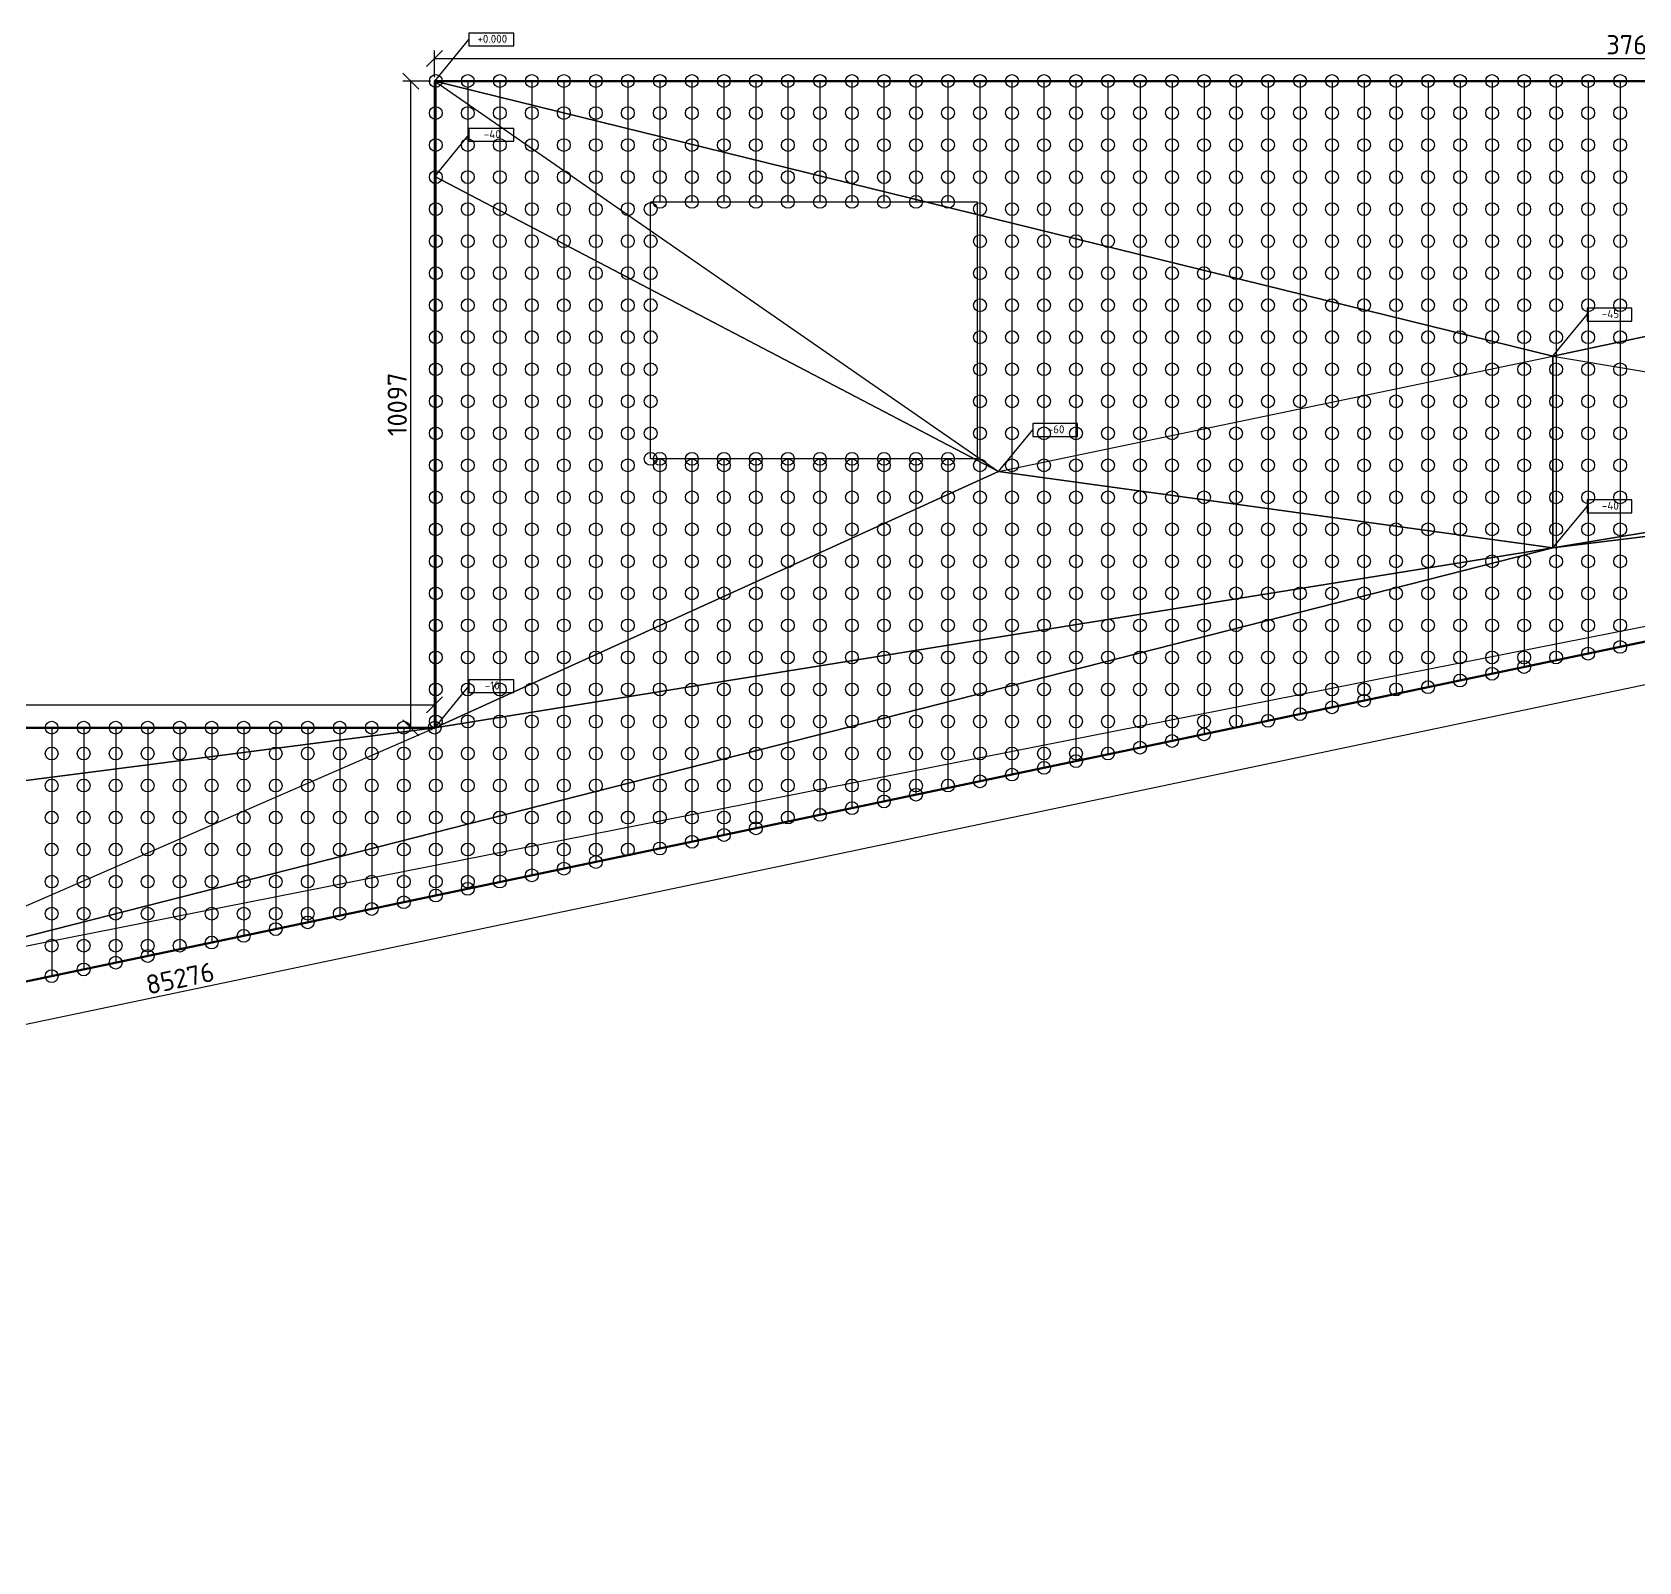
# Model space of a CAD drawing. Header units: millimetres. Extents: x 3543 to 601035, y -146359 to 38454.
# Drawn here: x 255054 to 280151, y -145965 to -122078 of the extents above; entities that cross this region are included whole.
import ezdxf
from ezdxf.enums import TextEntityAlignment as Align

# ---------------------------------------------------------------- set-up
doc = ezdxf.new("R2010")
doc.units = ezdxf.units.MM
doc.layers.add('контур', color=1, linetype='Continuous', lineweight=50)
doc.layers.add('размеры', color=7, linetype='Continuous', lineweight=5)
for name, color, linetype in [('линии_высот', 4, 'Continuous'), ('областиvb', 52, 'Continuous'), ('опорыvb', 7, 'Continuous'), ('сеткаvb', 8, 'Continuous')]:
    doc.layers.add(name, color=color, linetype=linetype)
doc.styles.add('isocpeur', font='isocpeur.ttf')
doc.dimstyles.new('ISO-25', dxfattribs={"dimtxt": 2.5, "dimasz": 2.5, "dimexe": 1.25, "dimexo": 0.625, "dimtad": 1, "dimdec": 0, "dimtxsty": 'isocpeur', "dimblk": 'OBLIQUE', "dimcen": 2.5, "dimadec": 0, "dimazin": 0, "dimtfac": 1, "dimtdec": 0, "dimtmove": 0, "dimatfit": 3, "dimfxl": 1, "dimarcsym": 0})

# ---------------------------------------------------------------- blocks, each defined once
blk = doc.blocks.new('otmetka_oporvb')
at = {"linetype": 'ByBlock', "lineweight": -2}
blk.add_hatch(color=0, dxfattribs=at).paths.add_polyline_path([(-38, -32, 1), (38, 32, 1)])
at = {"color": 0, "linetype": 'ByBlock', "lineweight": -2}
blk.add_line((0, 0), (2142, 2596), dxfattribs=at)
at = {"color": 0}
blk.add_lwpolyline([(2142, 2196), (4942, 2196), (4942, 2996), (2142, 2996)], close=True, dxfattribs=at)
at = {"color": 0, "linetype": 'ByBlock', "lineweight": -2, "style": 'isocpeur'}
blk.add_attdef('OTM', text='', height=500, dxfattribs=at).set_placement((3600, 2639), align=Align.MIDDLE_CENTER)
blk = doc.blocks.new('opor_symbPRO')
at = {"color": 0, "ltscale": 20}
blk.add_circle((0, 0), 100, dxfattribs=at)
blk = doc.blocks.new('_OBLIQUE')
at = {"color": 0, "linetype": 'ByBlock'}
blk.add_line((-0.5, -0.5), (0.5, 0.5), dxfattribs=at)
blk = doc.blocks.new('*D47')
at = {"layer": 'Defpoints', "color": 0, "transparency": 16777216}
for p in [(261341, -132583), (229842, -132940), (261341, -132940)]:
    blk.add_point(p, dxfattribs=at)
at = {"layer": 'размеры', "color": 0, "lineweight": -2, "transparency": 16777216}
for p, q in [((229842, -132877), (229842, -132458)), ((261341, -132877), (261341, -132458)), ((229842, -132583), (261341, -132583))]:
    blk.add_line(p, q, dxfattribs=at)
at = {"layer": 'размеры', "color": 0, "lineweight": -2, "transparency": 16777216, "xscale": 250, "yscale": 250, "zscale": 250, "rotation": 180}
blk.add_blockref('_OBLIQUE', (229842, -132583), dxfattribs=at)
at = {"layer": 'размеры', "color": 0, "lineweight": -2, "transparency": 16777216, "xscale": 250, "yscale": 250, "zscale": 250}
blk.add_blockref('_OBLIQUE', (261341, -132583), dxfattribs=at)
at = {"layer": 'размеры', "color": 0, "transparency": 16777216, "insert": (245592, -132370), "char_height": 300, "attachment_point": 5, "style": 'isocpeur'}
blk.add_mtext('31500', dxfattribs=at)
blk = doc.blocks.new('*D48')
at = {"layer": 'Defpoints', "color": 0, "transparency": 16777216}
for p in [(260970, -122842), (261341, -122842), (261341, -132940)]:
    blk.add_point(p, dxfattribs=at)
at = {"layer": 'размеры', "color": 0, "lineweight": -2, "transparency": 16777216}
for p, q in [((261279, -122842), (260845, -122842)), ((260970, -132940), (260970, -122842)), ((261279, -132940), (260845, -132940))]:
    blk.add_line(p, q, dxfattribs=at)
at = {"layer": 'размеры', "color": 0, "lineweight": -2, "transparency": 16777216, "xscale": 250, "yscale": 250, "zscale": 250}
for p, rotation in [((260970, -122842), 90), ((260970, -132940), 270)]:
    blk.add_blockref('_OBLIQUE', p, dxfattribs=dict(at, rotation=rotation))
at = {"layer": 'размеры', "color": 0, "transparency": 16777216, "insert": (260757, -127891), "char_height": 300, "attachment_point": 5, "rotation": 90, "style": 'isocpeur'}
blk.add_mtext('10097', dxfattribs=at)
blk = doc.blocks.new('*D49')
at = {"layer": 'Defpoints', "color": 0, "transparency": 16777216}
for p in [(299003, -122488), (261341, -122842), (299003, -122842)]:
    blk.add_point(p, dxfattribs=at)
at = {"layer": 'размеры', "color": 0, "lineweight": -2, "transparency": 16777216}
for p, q in [((261341, -122780), (261341, -122363)), ((299003, -122780), (299003, -122363)), ((261341, -122488), (299003, -122488))]:
    blk.add_line(p, q, dxfattribs=at)
at = {"layer": 'размеры', "color": 0, "lineweight": -2, "transparency": 16777216, "xscale": 250, "yscale": 250, "zscale": 250, "rotation": 180}
blk.add_blockref('_OBLIQUE', (261341, -122488), dxfattribs=at)
at = {"layer": 'размеры', "color": 0, "lineweight": -2, "transparency": 16777216, "xscale": 250, "yscale": 250, "zscale": 250}
blk.add_blockref('_OBLIQUE', (299003, -122488), dxfattribs=at)
at = {"layer": 'размеры', "color": 0, "transparency": 16777216, "insert": (280172, -122275), "char_height": 300, "attachment_point": 5, "style": 'isocpeur'}
blk.add_mtext('37662', dxfattribs=at)
blk = doc.blocks.new('*D45')
at = {"layer": 'Defpoints', "color": 0, "transparency": 16777216}
for p in [(299003, -127661), (215545, -145174), (215680, -145817)]:
    blk.add_point(p, dxfattribs=at)
at = {"layer": 'размеры', "color": 0, "lineweight": -2, "transparency": 16777216}
for p, q in [((299016, -127722), (299164, -128426)), ((299138, -128304), (215680, -145817)), ((215558, -145235), (215706, -145939))]:
    blk.add_line(p, q, dxfattribs=at)
at = {"layer": 'размеры', "color": 0, "lineweight": -2, "transparency": 16777216, "xscale": 250, "yscale": 250, "zscale": 250}
for p, rotation in [((299138, -128304), 11.85098422200823), ((215680, -145817), 191.8509842220083)]:
    blk.add_blockref('_OBLIQUE', p, dxfattribs=dict(at, rotation=rotation))
at = {"layer": 'размеры', "color": 0, "transparency": 16777216, "insert": (257365, -136852), "char_height": 300, "attachment_point": 5, "rotation": 11.851, "style": 'isocpeur'}
blk.add_mtext('85276', dxfattribs=at)

msp = doc.modelspace()

# ---------------------------------------------------------------- linework, layer by layer
at = {"layer": 'контур', "linetype": 'Continuous'}
msp.add_lwpolyline([(215545, -145173.6), (210858.8, -122842.2), (229841.6, -122842.2), (229841.6, -132939.6), (261341.5, -132939.6), (261341.5, -122842.2), (299003.2, -122842.2), (299003.2, -127660.7)], close=True, dxfattribs=at)
at = {"layer": 'линии_высот'}
for points in [[(270147.8, -128939.8), (261341.5, -124330.6), (261341.5, -122842.2)], [(270147.8, -128939.8), (278807.8, -127138), (261341.5, -122842.2)], [(261341.5, -122842.2), (278807.8, -127138), (299003.2, -122842.2)], [(278807.8, -127138), (287798.8, -128642.6), (299003.2, -122842.2)], [(270147.8, -128939.8), (261341.5, -132939.6), (261341.5, -124330.6)], [(270147.8, -128939.8), (278807.8, -127138), (278805.8, -130132.2)], [(278805.8, -130132.2), (278807.8, -127138), (287798.8, -128642.6)], [(252298.9, -136875.6), (215545, -145173.6), (299003.2, -127660.7)], [(252298.9, -136875.6), (278805.8, -130132.2), (299003.2, -127660.7)], [(278805.8, -130132.2), (287798.8, -128642.6), (299003.2, -127660.7)], [(261341.5, -132939.6), (270147.8, -128939.8), (278805.8, -130132.2)], [(252298.9, -136875.6), (261341.5, -132939.6), (278805.8, -130132.2)], [(229841.6, -132939.6), (244279.5, -135135.9), (261341.5, -132939.6)], [(244279.5, -135135.9), (252298.9, -136875.6), (261341.5, -132939.6)]]:
    msp.add_lwpolyline(points, close=True, dxfattribs=at)
at = {"layer": 'областиvb'}
msp.add_lwpolyline([(264714.2, -124728.5), (269815.3, -124728.5), (269815.3, -128741.4), (264714.2, -128741.4)], close=True, dxfattribs=at)
at = {"layer": 'сеткаvb'}
for p, q in [((261341.5, -122842.2), (299003.2, -122842.2)), ((261358.8, -122842.2), (261358.8, -135560)), ((261858.8, -122842.2), (261858.8, -135455.1)), ((262358.8, -122842.2), (262358.8, -135350.2)), ((262858.8, -122842.2), (262858.8, -135245.2)), ((263358.8, -122842.2), (263358.8, -135140.3)), ((263858.8, -122842.2), (263858.8, -135035.4)), ((264358.8, -122842.2), (264358.8, -134930.5)), ((264858.8, -122842.2), (264858.8, -124728.5)), ((265358.8, -122842.2), (265358.8, -124728.5)), ((265858.8, -122842.2), (265858.8, -124728.5)), ((266358.8, -122842.2), (266358.8, -124728.5)), ((266858.8, -122842.2), (266858.8, -124728.5)), ((267358.8, -122842.2), (267358.8, -124728.5)), ((267858.8, -122842.2), (267858.8, -124728.5)), ((268358.8, -122842.2), (268358.8, -124728.5)), ((268858.8, -122842.2), (268858.8, -124728.5)), ((269358.8, -122842.2), (269358.8, -124728.5)), ((269858.8, -122842.2), (269858.8, -133776.4)), ((270358.8, -122842.2), (270358.8, -133671.4)), ((270858.8, -122842.2), (270858.8, -133566.5)), ((271358.8, -122842.2), (271358.8, -133461.6)), ((271858.8, -122842.2), (271858.8, -133356.7)), ((272358.8, -122842.2), (272358.8, -133251.8)), ((272858.8, -122842.2), (272858.8, -133146.8)), ((273358.8, -122842.2), (273358.8, -133041.9)), ((273858.8, -122842.2), (273858.8, -132937)), ((274358.8, -122842.2), (274358.8, -132832.1)), ((274858.8, -122842.2), (274858.8, -132727.2)), ((275358.8, -122842.2), (275358.8, -132622.2)), ((275858.8, -122842.2), (275858.8, -132517.3)), ((276358.8, -122842.2), (276358.8, -132412.4)), ((276858.8, -122842.2), (276858.8, -132307.5)), ((277358.8, -122842.2), (277358.8, -132202.6)), ((277858.8, -122842.2), (277858.8, -132097.6)), ((278358.8, -122842.2), (278358.8, -131992.7)), ((278858.8, -122842.2), (278858.8, -131887.8)), ((279358.8, -122842.2), (279358.8, -131782.9)), ((279858.8, -122842.2), (279858.8, -131678)), ((264714.2, -128741.4), (264714.2, -124728.5)), ((269815.3, -124728.5), (269815.3, -128741.4)), ((264858.8, -128741.4), (264858.8, -134825.6)), ((265358.8, -128741.4), (265358.8, -134720.6)), ((265858.8, -128741.4), (265858.8, -134615.7)), ((266358.8, -128741.4), (266358.8, -134510.8)), ((266858.8, -128741.4), (266858.8, -134405.9)), ((267358.8, -128741.4), (267358.8, -134301)), ((267858.8, -128741.4), (267858.8, -134196)), ((268358.8, -128741.4), (268358.8, -134091.1)), ((268858.8, -128741.4), (268858.8, -133986.2)), ((269358.8, -128741.4), (269358.8, -133881.3)), ((255358.8, -132939.6), (255358.8, -136819)), ((255858.8, -132939.6), (255858.8, -136714.1)), ((256358.8, -132939.6), (256358.8, -136609.2)), ((256858.8, -132939.6), (256858.8, -136504.3)), ((257358.8, -132939.6), (257358.8, -136399.4)), ((257858.8, -132939.6), (257858.8, -136294.4)), ((258358.8, -132939.6), (258358.8, -136189.5)), ((258858.8, -132939.6), (258858.8, -136084.6)), ((259358.8, -132939.6), (259358.8, -135979.7)), ((259858.8, -132939.6), (259858.8, -135874.8)), ((260358.8, -132939.6), (260358.8, -135769.8)), ((260858.8, -132939.6), (260858.8, -135664.9))]:
    msp.add_line(p, q, dxfattribs=at)
at = {"layer": 'сеткаvb', "linetype": 'Continuous'}
msp.add_line((261341.5, -132939.6), (261341.5, -122842.2), dxfattribs=at)

# ---------------------------------------------------------------- block references
at = {"xscale": 0.25, "yscale": 0.25, "zscale": 0.25}
for p, values in [((261341.5, -122842.2), {'OTM': '+0.000'}), ((261341.5, -124330.6), {'OTM': '-40'}), ((278807.8, -127138), {'OTM': '-45'}), ((270147.8, -128939.8), {'OTM': '-60'}), ((278805.8, -130132.2), {'OTM': '-40'}), ((261341.5, -132939.6), {'OTM': '-10'})]:
    msp.add_blockref('otmetka_oporvb', p, dxfattribs=at).add_auto_attribs(values)
at = {"layer": 'опорыvb', "color": 1}
for p in [(261358.8, -122842.2), (261858.8, -122842.2), (262358.8, -122842.2), (262858.8, -122842.2), (263358.8, -122842.2), (263858.8, -122842.2), (264358.8, -122842.2), (264858.8, -122842.2), (265358.8, -122842.2), (265858.8, -122842.2), (266358.8, -122842.2), (266858.8, -122842.2), (267358.8, -122842.2), (267858.8, -122842.2), (268358.8, -122842.2), (268858.8, -122842.2), (269358.8, -122842.2), (269858.8, -122842.2), (270358.8, -122842.2), (270858.8, -122842.2), (271358.8, -122842.2), (271858.8, -122842.2), (272358.8, -122842.2), (272858.8, -122842.2), (273358.8, -122842.2), (273858.8, -122842.2), (274358.8, -122842.2), (274858.8, -122842.2), (275358.8, -122842.2), (275858.8, -122842.2), (276358.8, -122842.2), (276858.8, -122842.2), (277358.8, -122842.2), (277858.8, -122842.2), (278358.8, -122842.2), (278858.8, -122842.2), (279358.8, -122842.2), (279858.8, -122842.2), (261858.8, -123342.2), (262358.8, -123342.2), (262858.8, -123342.2), (263358.8, -123342.2), (263858.8, -123342.2), (264358.8, -123342.2), (264858.8, -123342.2), (265358.8, -123342.2), (265858.8, -123342.2), (266358.8, -123342.2), (266858.8, -123342.2), (267358.8, -123342.2), (267858.8, -123342.2), (268358.8, -123342.2), (268858.8, -123342.2), (269358.8, -123342.2), (269858.8, -123342.2), (270358.8, -123342.2), (270858.8, -123342.2), (271358.8, -123342.2), (271858.8, -123342.2), (272358.8, -123342.2), (272858.8, -123342.2), (273358.8, -123342.2), (273858.8, -123342.2), (274358.8, -123342.2), (274858.8, -123342.2), (275358.8, -123342.2), (275858.8, -123342.2), (276358.8, -123342.2), (276858.8, -123342.2), (277358.8, -123342.2), (277858.8, -123342.2), (278358.8, -123342.2), (278858.8, -123342.2), (279358.8, -123342.2), (279858.8, -123342.2), (278858.8, -131842.2), (279358.8, -131782.9), (279858.8, -131678), (277858.8, -132097.6), (278358.8, -131992.7), (276358.8, -132342.2), (276858.8, -132307.5), (277358.8, -132202.6), (275858.8, -132517.3), (274358.8, -132832.1), (274858.8, -132727.2), (275358.8, -132622.2), (273358.8, -133041.9), (271858.8, -133342.2), (272358.8, -133251.8), (272858.8, -133146.8), (270858.8, -133566.5), (271358.8, -133461.6), (269358.8, -133842.2), (269858.8, -133776.4), (270358.8, -133671.4), (268358.8, -134091.1), (268858.8, -133986.2), (266858.8, -134342.2), (267358.8, -134301), (267858.8, -134196), (265858.8, -134615.7), (266358.8, -134510.8), (264358.8, -134842.2), (264858.8, -134825.6), (265358.8, -134720.6), (263858.8, -135035.4), (262358.8, -135342.2), (262858.8, -135245.2), (263358.8, -135140.3), (261358.8, -135560), (261858.8, -135455.1), (259858.8, -135842.2), (260358.8, -135769.8), (260858.8, -135664.9), (258858.8, -136084.6), (259358.8, -135979.7), (257358.8, -136342.2), (257858.8, -136294.4), (258358.8, -136189.5), (256358.8, -136609.2), (256858.8, -136504.3), (255358.8, -136819), (255858.8, -136714.1)]:
    msp.add_blockref('opor_symbPRO', p, dxfattribs=at)
at = {"layer": 'опорыvb', "color": 92}
for p in [(261358.8, -123342.2), (261858.8, -123842.2), (262358.8, -123842.2), (262858.8, -123842.2), (263358.8, -123842.2), (263858.8, -123842.2), (264358.8, -123842.2), (264858.8, -123842.2), (265358.8, -123842.2), (265858.8, -123842.2), (266358.8, -123842.2), (266858.8, -123842.2), (267358.8, -123842.2), (267858.8, -123842.2), (268358.8, -123842.2), (268858.8, -123842.2), (269358.8, -123842.2), (269858.8, -123842.2), (270358.8, -123842.2), (270858.8, -123842.2), (271358.8, -123842.2), (271858.8, -123842.2), (272358.8, -123842.2), (272858.8, -123842.2), (273358.8, -123842.2), (273858.8, -123842.2), (274358.8, -123842.2), (274858.8, -123842.2), (275358.8, -123842.2), (275858.8, -123842.2), (276358.8, -123842.2), (276858.8, -123842.2), (277358.8, -123842.2), (277858.8, -123842.2), (278358.8, -123842.2), (278858.8, -123842.2), (279358.8, -123842.2), (279858.8, -123842.2), (262858.8, -124342.2), (263358.8, -124342.2), (263858.8, -124342.2), (264358.8, -124342.2), (264858.8, -124342.2), (265358.8, -124342.2), (265858.8, -124342.2), (266358.8, -124342.2), (266858.8, -124342.2), (267358.8, -124342.2), (267858.8, -124342.2), (268358.8, -124342.2), (268858.8, -124342.2), (269358.8, -124342.2), (269858.8, -124342.2), (270358.8, -124342.2), (270858.8, -124342.2), (271358.8, -124342.2), (271858.8, -124342.2), (272358.8, -124342.2), (272858.8, -124342.2), (273358.8, -124342.2), (273858.8, -124342.2), (274358.8, -124342.2), (274858.8, -124342.2), (275358.8, -124342.2), (275858.8, -124342.2), (276358.8, -124342.2), (276858.8, -124342.2), (277358.8, -124342.2), (277858.8, -124342.2), (278358.8, -124342.2), (278858.8, -124342.2), (279358.8, -124342.2), (279858.8, -124342.2), (264858.8, -124728.5), (265358.8, -124728.5), (265858.8, -124728.5), (266358.8, -124728.5), (266858.8, -124728.5), (267358.8, -124728.5), (267858.8, -124728.5), (268358.8, -124728.5), (268858.8, -124728.5), (269358.8, -124728.5), (263858.8, -124842.2), (264358.8, -124842.2), (264714.2, -124842.2), (269858.8, -124842.2), (270358.8, -124842.2), (270858.8, -124842.2), (271358.8, -124842.2), (271858.8, -124842.2), (272358.8, -124842.2), (272858.8, -124842.2), (273358.8, -124842.2), (273858.8, -124842.2), (274358.8, -124842.2), (274858.8, -124842.2), (275358.8, -124842.2), (275858.8, -124842.2), (276358.8, -124842.2), (276858.8, -124842.2), (277358.8, -124842.2), (277858.8, -124842.2), (278358.8, -124842.2), (278858.8, -124842.2), (279358.8, -124842.2), (279858.8, -124842.2), (261358.8, -128842.2), (261358.8, -129342.2), (261358.8, -129842.2), (261858.8, -129842.2), (261358.8, -130342.2), (261858.8, -130342.2), (262358.8, -130342.2), (261358.8, -130842.2), (261858.8, -130842.2), (262358.8, -130842.2), (262858.8, -130842.2), (261358.8, -131342.2), (261858.8, -131342.2), (262358.8, -131342.2), (262858.8, -131342.2), (263358.8, -131342.2), (261358.8, -131842.2), (261858.8, -131842.2), (262358.8, -131842.2), (262858.8, -131842.2), (263358.8, -131842.2), (263858.8, -131842.2), (264358.8, -131842.2), (264858.8, -131842.2), (265358.8, -131842.2), (265858.8, -131842.2), (266358.8, -131842.2), (266858.8, -131842.2), (267358.8, -131842.2), (267858.8, -131842.2), (268358.8, -131842.2), (278358.8, -131842.2), (261358.8, -132342.2), (261858.8, -132342.2), (262358.8, -132342.2), (262858.8, -132342.2), (263358.8, -132342.2), (263858.8, -132342.2), (264358.8, -132342.2), (264858.8, -132342.2), (265358.8, -132342.2), (265858.8, -132342.2), (266358.8, -132342.2), (275858.8, -132342.2), (261358.8, -132842.2), (261858.8, -132842.2), (262358.8, -132842.2), (262858.8, -132842.2), (263358.8, -132842.2), (263858.8, -132842.2), (273358.8, -132842.2), (273858.8, -132842.2), (255358.8, -132939.6), (255858.8, -132939.6), (256358.8, -132939.6), (256858.8, -132939.6), (257358.8, -132939.6), (257858.8, -132939.6), (258358.8, -132939.6), (258858.8, -132939.6), (259358.8, -132939.6), (259858.8, -132939.6), (260358.8, -132939.6), (260858.8, -132939.6), (261341.5, -132939.6), (255358.8, -133342.2), (255858.8, -133342.2), (256358.8, -133342.2), (256858.8, -133342.2), (257358.8, -133342.2), (257858.8, -133342.2), (258358.8, -133342.2), (258858.8, -133342.2), (259358.8, -133342.2), (259858.8, -133342.2), (260358.8, -133342.2), (260858.8, -133342.2), (261358.8, -133342.2), (261858.8, -133342.2), (270858.8, -133342.2), (271358.8, -133342.2), (255358.8, -133842.2), (255858.8, -133842.2), (256358.8, -133842.2), (256858.8, -133842.2), (257358.8, -133842.2), (257858.8, -133842.2), (258358.8, -133842.2), (258858.8, -133842.2), (259358.8, -133842.2), (268858.8, -133842.2), (266358.8, -134342.2), (263858.8, -134842.2), (261358.8, -135342.2), (261858.8, -135342.2), (259358.8, -135842.2), (256858.8, -136342.2)]:
    msp.add_blockref('opor_symbPRO', p, dxfattribs=at)
at = {"layer": 'опорыvb', "color": 131}
for p in [(261358.8, -123842.2), (261358.8, -124342.2), (261858.8, -124342.2), (262358.8, -124342.2), (261358.8, -124842.2), (261858.8, -124842.2), (262358.8, -124842.2), (262858.8, -124842.2), (263358.8, -124842.2), (261358.8, -125342.2), (261858.8, -125342.2), (262358.8, -125342.2), (262858.8, -125342.2), (263358.8, -125342.2), (263858.8, -125342.2), (264358.8, -125342.2), (264714.2, -125342.2), (269858.8, -125342.2), (270358.8, -125342.2), (270858.8, -125342.2), (271358.8, -125342.2), (271858.8, -125342.2), (272358.8, -125342.2), (272858.8, -125342.2), (273358.8, -125342.2), (273858.8, -125342.2), (274358.8, -125342.2), (274858.8, -125342.2), (275358.8, -125342.2), (275858.8, -125342.2), (276358.8, -125342.2), (276858.8, -125342.2), (277358.8, -125342.2), (277858.8, -125342.2), (278358.8, -125342.2), (278858.8, -125342.2), (279358.8, -125342.2), (279858.8, -125342.2), (261358.8, -125842.2), (261858.8, -125842.2), (262358.8, -125842.2), (262858.8, -125842.2), (263358.8, -125842.2), (263858.8, -125842.2), (264358.8, -125842.2), (264714.2, -125842.2), (269858.8, -125842.2), (270358.8, -125842.2), (270858.8, -125842.2), (271358.8, -125842.2), (271858.8, -125842.2), (272358.8, -125842.2), (272858.8, -125842.2), (273358.8, -125842.2), (273858.8, -125842.2), (274358.8, -125842.2), (274858.8, -125842.2), (275358.8, -125842.2), (275858.8, -125842.2), (276358.8, -125842.2), (276858.8, -125842.2), (277358.8, -125842.2), (277858.8, -125842.2), (278358.8, -125842.2), (278858.8, -125842.2), (279358.8, -125842.2), (279858.8, -125842.2), (261358.8, -126342.2), (261858.8, -126342.2), (262358.8, -126342.2), (262858.8, -126342.2), (263358.8, -126342.2), (263858.8, -126342.2), (264358.8, -126342.2), (264714.2, -126342.2), (269858.8, -126342.2), (270358.8, -126342.2), (270858.8, -126342.2), (271358.8, -126342.2), (271858.8, -126342.2), (272358.8, -126342.2), (272858.8, -126342.2), (273358.8, -126342.2), (273858.8, -126342.2), (274358.8, -126342.2), (274858.8, -126342.2), (275358.8, -126342.2), (275858.8, -126342.2), (276358.8, -126342.2), (276858.8, -126342.2), (277358.8, -126342.2), (277858.8, -126342.2), (278358.8, -126342.2), (278858.8, -126342.2), (279358.8, -126342.2), (279858.8, -126342.2), (261358.8, -126842.2), (261858.8, -126842.2), (262358.8, -126842.2), (262858.8, -126842.2), (263358.8, -126842.2), (263858.8, -126842.2), (264358.8, -126842.2), (264714.2, -126842.2), (269858.8, -126842.2), (270358.8, -126842.2), (270858.8, -126842.2), (271358.8, -126842.2), (271858.8, -126842.2), (272358.8, -126842.2), (272858.8, -126842.2), (273358.8, -126842.2), (273858.8, -126842.2), (274358.8, -126842.2), (274858.8, -126842.2), (275358.8, -126842.2), (275858.8, -126842.2), (276358.8, -126842.2), (276858.8, -126842.2), (277358.8, -126842.2), (277858.8, -126842.2), (278358.8, -126842.2), (278858.8, -126842.2), (279358.8, -126842.2), (279858.8, -126842.2), (261358.8, -127342.2), (261858.8, -127342.2), (262358.8, -127342.2), (262858.8, -127342.2), (263358.8, -127342.2), (263858.8, -127342.2), (264358.8, -127342.2), (264714.2, -127342.2), (269858.8, -127342.2), (270358.8, -127342.2), (270858.8, -127342.2), (271358.8, -127342.2), (271858.8, -127342.2), (272358.8, -127342.2), (272858.8, -127342.2), (273358.8, -127342.2), (273858.8, -127342.2), (274358.8, -127342.2), (274858.8, -127342.2), (275358.8, -127342.2), (275858.8, -127342.2), (276358.8, -127342.2), (276858.8, -127342.2), (277358.8, -127342.2), (277858.8, -127342.2), (278358.8, -127342.2), (278858.8, -127342.2), (279358.8, -127342.2), (279858.8, -127342.2), (261358.8, -127842.2), (261858.8, -127842.2), (262358.8, -127842.2), (262858.8, -127842.2), (263358.8, -127842.2), (263858.8, -127842.2), (264358.8, -127842.2), (264714.2, -127842.2), (269858.8, -127842.2), (270358.8, -127842.2), (270858.8, -127842.2), (271358.8, -127842.2), (271858.8, -127842.2), (272358.8, -127842.2), (272858.8, -127842.2), (273358.8, -127842.2), (273858.8, -127842.2), (274358.8, -127842.2), (274858.8, -127842.2), (275358.8, -127842.2), (275858.8, -127842.2), (276358.8, -127842.2), (276858.8, -127842.2), (277358.8, -127842.2), (277858.8, -127842.2), (278358.8, -127842.2), (278858.8, -127842.2), (279358.8, -127842.2), (279858.8, -127842.2), (261358.8, -128342.2), (261858.8, -128342.2), (262358.8, -128342.2), (262858.8, -128342.2), (263358.8, -128342.2), (263858.8, -128342.2), (264358.8, -128342.2), (264714.2, -128342.2), (269858.8, -128342.2), (270358.8, -128342.2), (273358.8, -128342.2), (273858.8, -128342.2), (274358.8, -128342.2), (274858.8, -128342.2), (275358.8, -128342.2), (275858.8, -128342.2), (276358.8, -128342.2), (276858.8, -128342.2), (277358.8, -128342.2), (277858.8, -128342.2), (278358.8, -128342.2), (278858.8, -128342.2), (279358.8, -128342.2), (279858.8, -128342.2), (261858.8, -128842.2), (262358.8, -128842.2), (262858.8, -128842.2), (263358.8, -128842.2), (263858.8, -128842.2), (264358.8, -128842.2), (264714.2, -128741.4), (264858.8, -128741.4), (264858.8, -128842.2), (265358.8, -128741.4), (265358.8, -128842.2), (265858.8, -128741.4), (265858.8, -128842.2), (266358.8, -128741.4), (266358.8, -128842.2), (266858.8, -128741.4), (266858.8, -128842.2), (267358.8, -128741.4), (267358.8, -128842.2), (267858.8, -128741.4), (267858.8, -128842.2), (268358.8, -128741.4), (268358.8, -128842.2), (273358.8, -128842.2), (273858.8, -128842.2), (274358.8, -128842.2), (274858.8, -128842.2), (275358.8, -128842.2), (275858.8, -128842.2), (276358.8, -128842.2), (276858.8, -128842.2), (277358.8, -128842.2), (277858.8, -128842.2), (278358.8, -128842.2), (278858.8, -128842.2), (279358.8, -128842.2), (279858.8, -128842.2), (261858.8, -129342.2), (262358.8, -129342.2), (262858.8, -129342.2), (263358.8, -129342.2), (263858.8, -129342.2), (264358.8, -129342.2), (264858.8, -129342.2), (265358.8, -129342.2), (265858.8, -129342.2), (266358.8, -129342.2), (266858.8, -129342.2), (267358.8, -129342.2), (267858.8, -129342.2), (268358.8, -129342.2), (268858.8, -129342.2), (270358.8, -129342.2), (270858.8, -129342.2), (271358.8, -129342.2), (271858.8, -129342.2), (272358.8, -129342.2), (272858.8, -129342.2), (273358.8, -129342.2), (273858.8, -129342.2), (274358.8, -129342.2), (274858.8, -129342.2), (275358.8, -129342.2), (275858.8, -129342.2), (276358.8, -129342.2), (276858.8, -129342.2), (277358.8, -129342.2), (277858.8, -129342.2), (278358.8, -129342.2), (278858.8, -129342.2), (279358.8, -129342.2), (279858.8, -129342.2), (262358.8, -129842.2), (262858.8, -129842.2), (263358.8, -129842.2), (263858.8, -129842.2), (264358.8, -129842.2), (264858.8, -129842.2), (265358.8, -129842.2), (265858.8, -129842.2), (266358.8, -129842.2), (266858.8, -129842.2), (267358.8, -129842.2), (267858.8, -129842.2), (268358.8, -129842.2), (268858.8, -129842.2), (269358.8, -129842.2), (269858.8, -129842.2), (270358.8, -129842.2), (270858.8, -129842.2), (271358.8, -129842.2), (271858.8, -129842.2), (272358.8, -129842.2), (272858.8, -129842.2), (273358.8, -129842.2), (273858.8, -129842.2), (274358.8, -129842.2), (274858.8, -129842.2), (275358.8, -129842.2), (275858.8, -129842.2), (276358.8, -129842.2), (276858.8, -129842.2), (277358.8, -129842.2), (277858.8, -129842.2), (278358.8, -129842.2), (278858.8, -129842.2), (279358.8, -129842.2), (279858.8, -129842.2), (262858.8, -130342.2), (263358.8, -130342.2), (263858.8, -130342.2), (264358.8, -130342.2), (264858.8, -130342.2), (265358.8, -130342.2), (265858.8, -130342.2), (266358.8, -130342.2), (266858.8, -130342.2), (267358.8, -130342.2), (267858.8, -130342.2), (268358.8, -130342.2), (268858.8, -130342.2), (269358.8, -130342.2), (269858.8, -130342.2), (270358.8, -130342.2), (270858.8, -130342.2), (271358.8, -130342.2), (271858.8, -130342.2), (272358.8, -130342.2), (272858.8, -130342.2), (273358.8, -130342.2), (273858.8, -130342.2), (274358.8, -130342.2), (274858.8, -130342.2), (275358.8, -130342.2), (275858.8, -130342.2), (276358.8, -130342.2), (276858.8, -130342.2), (277358.8, -130342.2), (277858.8, -130342.2), (278358.8, -130342.2), (278858.8, -130342.2), (279358.8, -130342.2), (279858.8, -130342.2), (263358.8, -130842.2), (263858.8, -130842.2), (264358.8, -130842.2), (264858.8, -130842.2), (265358.8, -130842.2), (265858.8, -130842.2), (266358.8, -130842.2), (266858.8, -130842.2), (267358.8, -130842.2), (267858.8, -130842.2), (268358.8, -130842.2), (268858.8, -130842.2), (269358.8, -130842.2), (269858.8, -130842.2), (270358.8, -130842.2), (270858.8, -130842.2), (271358.8, -130842.2), (271858.8, -130842.2), (272358.8, -130842.2), (272858.8, -130842.2), (273358.8, -130842.2), (273858.8, -130842.2), (274358.8, -130842.2), (274858.8, -130842.2), (275358.8, -130842.2), (275858.8, -130842.2), (276358.8, -130842.2), (276858.8, -130842.2), (277358.8, -130842.2), (277858.8, -130842.2), (278358.8, -130842.2), (278858.8, -130842.2), (279358.8, -130842.2), (279858.8, -130842.2), (263858.8, -131342.2), (264358.8, -131342.2), (264858.8, -131342.2), (265358.8, -131342.2), (265858.8, -131342.2), (266358.8, -131342.2), (266858.8, -131342.2), (267358.8, -131342.2), (267858.8, -131342.2), (268358.8, -131342.2), (268858.8, -131342.2), (269358.8, -131342.2), (269858.8, -131342.2), (270358.8, -131342.2), (270858.8, -131342.2), (271358.8, -131342.2), (271858.8, -131342.2), (272358.8, -131342.2), (272858.8, -131342.2), (273358.8, -131342.2), (273858.8, -131342.2), (274358.8, -131342.2), (274858.8, -131342.2), (275358.8, -131342.2), (275858.8, -131342.2), (276358.8, -131342.2), (276858.8, -131342.2), (277358.8, -131342.2), (277858.8, -131342.2), (278358.8, -131342.2), (278858.8, -131342.2), (279358.8, -131342.2), (279858.8, -131342.2), (268858.8, -131842.2), (269358.8, -131842.2), (269858.8, -131842.2), (270358.8, -131842.2), (270858.8, -131842.2), (271358.8, -131842.2), (271858.8, -131842.2), (272358.8, -131842.2), (272858.8, -131842.2), (273358.8, -131842.2), (273858.8, -131842.2), (274358.8, -131842.2), (274858.8, -131842.2), (275358.8, -131842.2), (275858.8, -131842.2), (276358.8, -131842.2), (276858.8, -131842.2), (277358.8, -131842.2), (277858.8, -131842.2), (266858.8, -132342.2), (267358.8, -132342.2), (267858.8, -132342.2), (268358.8, -132342.2), (268858.8, -132342.2), (269358.8, -132342.2), (269858.8, -132342.2), (270358.8, -132342.2), (270858.8, -132342.2), (271358.8, -132342.2), (271858.8, -132342.2), (272358.8, -132342.2), (272858.8, -132342.2), (273358.8, -132342.2), (273858.8, -132342.2), (274358.8, -132342.2), (274858.8, -132342.2), (275358.8, -132342.2), (264358.8, -132842.2), (264858.8, -132842.2), (265358.8, -132842.2), (265858.8, -132842.2), (266358.8, -132842.2), (266858.8, -132842.2), (267358.8, -132842.2), (267858.8, -132842.2), (268358.8, -132842.2), (268858.8, -132842.2), (269358.8, -132842.2), (269858.8, -132842.2), (270358.8, -132842.2), (270858.8, -132842.2), (271358.8, -132842.2), (271858.8, -132842.2), (272358.8, -132842.2), (272858.8, -132842.2), (262358.8, -133342.2), (262858.8, -133342.2), (263358.8, -133342.2), (263858.8, -133342.2), (264358.8, -133342.2), (264858.8, -133342.2), (265358.8, -133342.2), (265858.8, -133342.2), (266358.8, -133342.2), (266858.8, -133342.2), (267358.8, -133342.2), (267858.8, -133342.2), (268358.8, -133342.2), (268858.8, -133342.2), (269358.8, -133342.2), (269858.8, -133342.2), (270358.8, -133342.2), (259858.8, -133842.2), (260358.8, -133842.2), (260858.8, -133842.2), (261358.8, -133842.2), (261858.8, -133842.2), (262358.8, -133842.2), (262858.8, -133842.2), (263358.8, -133842.2), (263858.8, -133842.2), (264358.8, -133842.2), (264858.8, -133842.2), (265358.8, -133842.2), (265858.8, -133842.2), (266358.8, -133842.2), (266858.8, -133842.2), (267358.8, -133842.2), (267858.8, -133842.2), (268358.8, -133842.2), (255358.8, -134342.2), (255858.8, -134342.2), (256358.8, -134342.2), (256858.8, -134342.2), (257358.8, -134342.2), (257858.8, -134342.2), (258358.8, -134342.2), (258858.8, -134342.2), (259358.8, -134342.2), (259858.8, -134342.2), (260358.8, -134342.2), (260858.8, -134342.2), (261358.8, -134342.2), (261858.8, -134342.2), (262358.8, -134342.2), (262858.8, -134342.2), (263358.8, -134342.2), (263858.8, -134342.2), (264358.8, -134342.2), (264858.8, -134342.2), (265358.8, -134342.2), (265858.8, -134342.2), (255358.8, -134842.2), (255858.8, -134842.2), (256358.8, -134842.2), (256858.8, -134842.2), (257358.8, -134842.2), (257858.8, -134842.2), (258358.8, -134842.2), (258858.8, -134842.2), (259358.8, -134842.2), (259858.8, -134842.2), (260358.8, -134842.2), (260858.8, -134842.2), (261358.8, -134842.2), (261858.8, -134842.2), (262358.8, -134842.2), (262858.8, -134842.2), (263358.8, -134842.2), (255358.8, -135342.2), (255858.8, -135342.2), (256358.8, -135342.2), (256858.8, -135342.2), (257358.8, -135342.2), (257858.8, -135342.2), (258858.8, -135342.2), (259358.8, -135342.2), (259858.8, -135342.2), (260358.8, -135342.2), (260858.8, -135342.2), (255358.8, -135842.2), (255858.8, -135842.2), (257358.8, -135842.2), (257858.8, -135842.2), (258358.8, -135842.2), (258858.8, -135842.2), (255358.8, -136342.2), (255858.8, -136342.2), (256358.8, -136342.2)]:
    msp.add_blockref('opor_symbPRO', p, dxfattribs=at)
at = {"layer": 'опорыvb', "color": 30}
for p in [(270858.8, -128342.2), (271358.8, -128342.2), (271858.8, -128342.2), (272358.8, -128342.2), (272858.8, -128342.2), (268858.8, -128741.4), (268858.8, -128842.2), (269358.8, -128741.4), (269358.8, -128842.2), (269858.8, -128842.2), (270358.8, -128842.2), (270858.8, -128842.2), (271358.8, -128842.2), (271858.8, -128842.2), (272358.8, -128842.2), (272858.8, -128842.2), (269358.8, -129342.2), (269858.8, -129342.2), (258358.8, -135342.2), (256358.8, -135842.2), (256858.8, -135842.2)]:
    msp.add_blockref('opor_symbPRO', p, dxfattribs=at)

# ---------------------------------------------------------------- dimensions: what is measured, and where the dimension line sits
at = {"layer": 'размеры'}
for base, p1, p2, picture, middle in [((299003.2, -122487.8), (261341.5, -122842.2), (299003.2, -122842.2), '*D49', (280172.3, -122275.3)), ((261341.5, -132582.8), (229841.6, -132939.6), (261341.5, -132939.6), '*D47', (245591.5, -132370.3))]:
    dim = msp.add_linear_dim(base=base, p1=p1, p2=p2, dimstyle='ISO-25', dxfattribs=at)
    dim.commit()
    dim.dimension.update_dxf_attribs({"geometry": picture, "text_midpoint": middle})
dim = msp.add_linear_dim(base=(260969.9, -122842.2), p1=(261341.5, -132939.6), p2=(261341.5, -122842.2), angle=90, dimstyle='ISO-25', dxfattribs=at)
dim.commit()
dim.dimension.update_dxf_attribs({"geometry": '*D48', "text_midpoint": (260757.4, -127890.9)})
dim = msp.add_aligned_dim(p1=(299003.2, -127660.7), p2=(215545, -145173.6), distance=657, dimstyle='ISO-25', dxfattribs=at)
dim.commit()
dim.dimension.update_dxf_attribs({"geometry": '*D45', "text_midpoint": (257365.4, -136852.1)})

doc.saveas('drawing.dxf')
